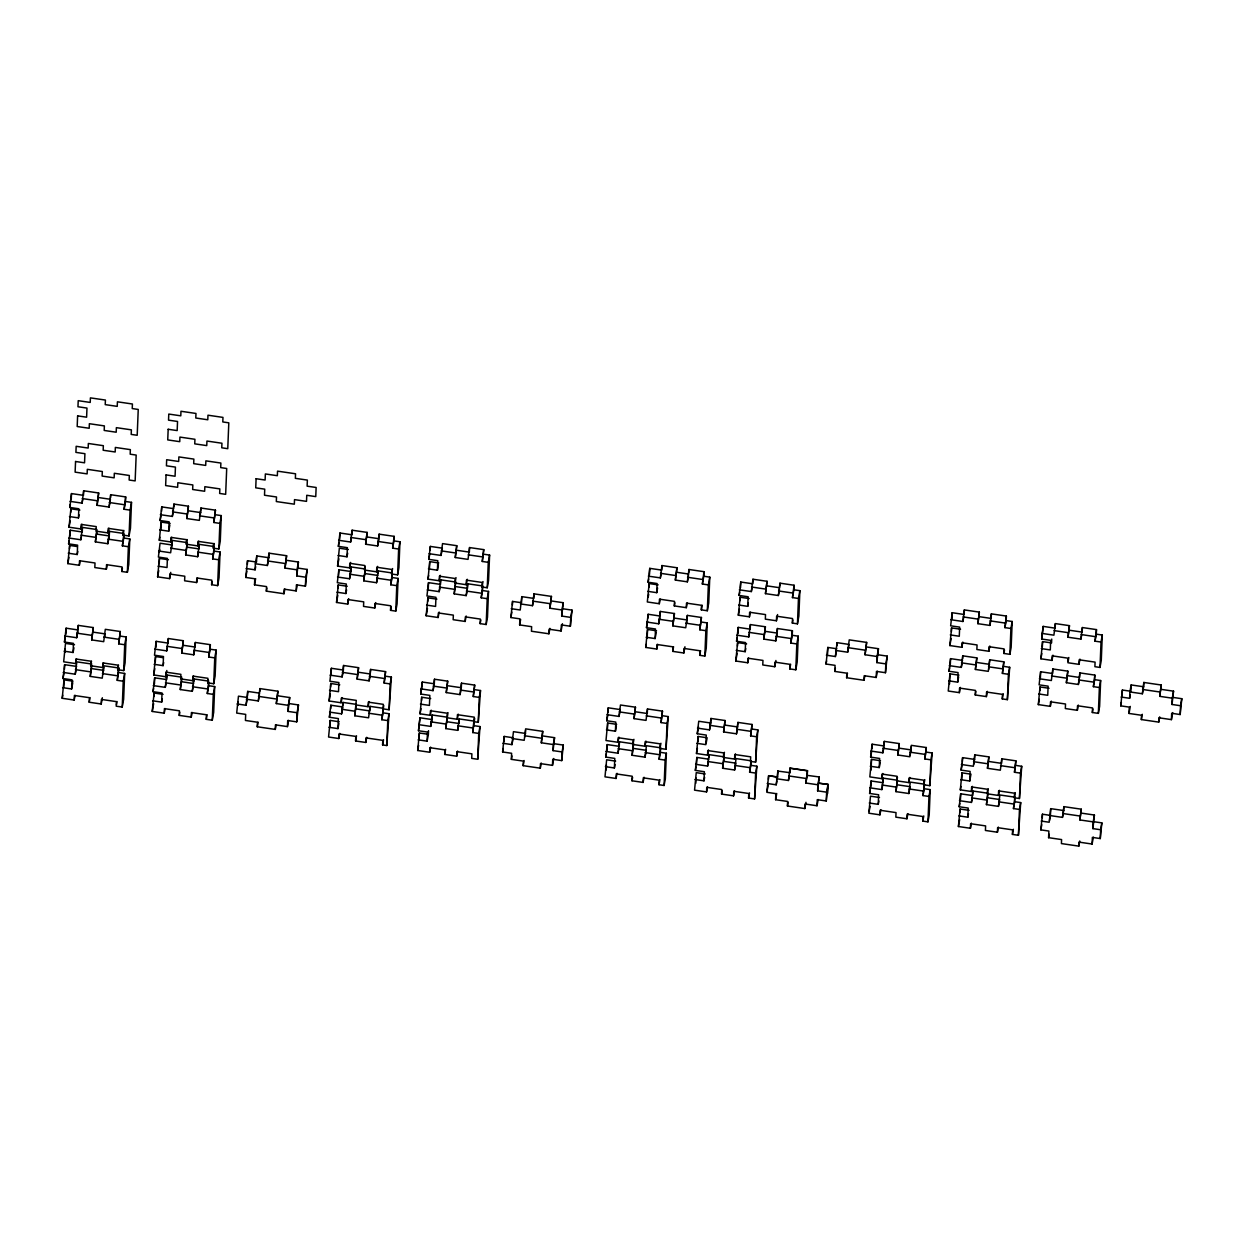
<?xml version="1.0" encoding="UTF-8"?>
<svg xmlns="http://www.w3.org/2000/svg" width="1244" height="1244" viewBox="0 0 1244 1244"><rect width="100%" height="100%" fill="white"/><g stroke="black" fill="none" stroke-linecap="round" stroke-linejoin="round"><path stroke-width="1.5" d="M75.06 695.38L74.205 700.045L62.2 698.288L64.035 679.862L73.038 681.183M62.62 687.652L71.623 688.974L71.996 679.846L62.993 678.524L64.641 664.669L76.646 666.426M74.5 644.703L65.497 643.397L63.662 661.808L75.666 663.565L76.506 658.9M64.082 651.172L73.085 652.494L73.458 643.366L64.455 642.059L66.103 628.189L78.108 629.946M81.886 524.299L81.031 528.964L69.026 527.207L70.877 508.796L79.88 510.102M69.462 516.571L78.465 517.893L78.823 508.765L69.819 507.459L71.483 493.588L83.488 495.345L83.659 490.789L98.665 492.982L97.079 505.313L109.083 507.07L110.203 500.85M80.191 560.624L79.336 565.289L67.814 563.61L69.648 545.432L76.848 546.474M68.233 553.207L77.237 554.529L77.61 545.167L68.607 543.846L70.255 530.224L82.259 531.981L82.446 527.425L96.97 529.54M63.755 686.968L64.035 679.862M64.47 669.225L64.641 664.669M65.139 652.26L65.279 648.715M65.87 634.269L66.103 628.189M70.737 512.341L70.877 508.796M71.235 499.668L71.483 493.588M69.508 548.899L69.648 545.432M70.022 536.071L70.255 530.224M79.336 565.289L79.523 560.733L95.01 562.988L94.824 567.559L106.346 569.239L107.202 564.558M74.205 700.045L74.391 695.489L89.397 697.682L89.21 702.238L101.215 703.995L102.35 697.76M63.226 672.444L75.231 674.201L76.833 661.855L91.838 664.047M75.666 663.565L75.853 659.009L90.859 661.202L90.672 665.758L102.677 667.515L103.516 662.834M64.688 635.979L76.693 637.721L78.294 625.39L93.3 627.567L91.698 639.914L103.703 641.671L105.305 629.324L120.31 631.517L118.709 643.863L124.711 644.734L123.685 670.578L117.682 669.707L117.853 665.136L102.863 662.943L102.677 667.515M81.031 528.964L81.218 524.408L96.223 526.601L96.037 531.157L108.041 532.914L108.897 528.249M70.068 501.379L82.073 503.12L83.659 490.789M68.84 538.014L80.844 539.756L82.446 527.425M78.17 628.422L78.294 625.39M108.99 537.486L107.855 543.706L95.368 541.886L96.69 531.095M101.215 703.995L101.402 699.423L116.407 701.616L116.221 706.188L122.223 707.058L123.249 681.214L117.247 680.344L118.849 667.997L103.843 665.804L102.241 678.151L90.237 676.394L91.558 665.618M91.698 639.914L93.3 627.567M97.079 505.313L98.665 492.982M95.368 541.886L96.908 531.064M90.237 676.394L91.776 665.571M106.346 569.239L106.533 564.667L122.021 566.937L121.834 571.494L127.355 572.302L128.77 564.527L129.796 538.916L123.794 538.046L123.918 535.013M108.041 532.914L108.228 528.358L123.234 530.55L123.047 535.107L129.049 535.977L130.465 528.202L131.506 502.358L125.504 501.487L125.675 496.916L110.669 494.723L109.083 507.07M107.855 543.706L109.456 531.359L123.98 533.489M103.096 673.486L103.781 667.328M110.56 497.771L110.669 494.723M109.456 531.359L109.27 535.931L96.783 534.096M127.355 572.302L128.381 546.707L122.379 545.836L123.7 535.044M117.247 680.344L118.849 667.997M118.709 643.863L120.31 631.517M129.049 535.977L130.091 510.133L124.089 509.262L125.675 496.916M118.662 672.553L124.664 673.439L123.638 699.268L122.223 707.058M120.124 636.073L126.126 636.959L125.1 662.803L123.685 670.578M165.079 708.52L164.239 713.201L152.234 711.444L154.069 693.017L163.073 694.339M152.654 700.807L161.658 702.114L162.031 693.001L153.028 691.68L154.676 677.824L166.68 679.566L166.867 675.01L181.873 677.202M166.82 670.485L165.701 676.72L153.696 674.963L155.531 656.537L162.731 657.594M194.593 650.145L193.737 654.826L181.733 653.069L183.334 640.722L168.329 638.53L168.142 643.086L156.138 641.344L154.489 655.199L163.477 656.521L163.12 665.633L154.116 664.327M170.739 572.364L169.604 578.6L157.599 576.843L159.45 558.416L168.453 559.738M171.485 548.091L172.061 544.981L160.056 543.224L158.392 557.079L167.396 558.4L167.038 567.513L158.035 566.207M171.688 537.284L170.832 541.964L159.31 540.269L161.145 522.091L170.148 523.413M159.73 529.882L168.733 531.188L169.106 521.827L160.103 520.521L161.751 506.899L173.756 508.656M153.929 696.562L154.069 693.017M154.443 683.905L154.676 677.824M155.313 661.855L155.531 656.537M155.889 647.424L156.138 641.344M159.232 563.734L159.45 558.416M160.865 529.027L161.145 522.091M161.565 511.268L161.751 506.899M170.832 541.964L171.019 537.392L186.507 539.663L186.32 544.219L197.843 545.898L198.698 541.233M164.239 713.201L164.426 708.629L179.431 710.822L179.245 715.393L191.249 717.135L192.089 712.47M153.261 685.599L165.265 687.357L166.867 675.01M165.701 676.72L165.872 672.149L180.878 674.341L180.707 678.913L192.711 680.655L193.551 675.99M154.722 649.119L166.727 650.876L168.329 638.53M169.604 578.6L169.79 574.044L184.796 576.221L184.61 580.793L196.614 582.534L197.469 577.869M198.496 552.025L197.656 556.706L185.651 554.948L187.238 542.602L172.232 540.409L170.646 552.756L158.641 550.999M160.336 514.674L172.341 516.431L173.927 504.084L188.45 506.215L186.864 518.561L199.351 520.381L200.937 508.034L215.461 510.164L213.875 522.496L219.877 523.382L218.851 548.977L213.33 548.169L213.517 543.612L198.029 541.342L197.843 545.898M172.061 544.981L172.232 540.409M173.818 507.132L173.927 504.084M186.864 518.561L188.45 506.215M193.411 685.071L192.276 691.306L180.271 689.549L181.593 678.757M181.733 653.069L183.334 640.722M180.271 689.549L181.811 678.726M185.651 554.948L187.175 544.126M191.249 717.135L191.42 712.579L206.426 714.771L206.255 719.327L212.257 720.214L213.673 712.423L214.699 686.579L208.697 685.708L208.821 682.676M192.276 691.306L193.877 678.96L208.883 681.152M192.711 680.655L192.882 676.098L207.888 678.291L207.717 682.847L213.719 683.733L215.134 675.943L216.161 650.099L210.158 649.228L210.345 644.672L195.339 642.479L193.737 654.826M196.614 582.534L196.801 577.978L211.807 580.171L211.62 584.727L217.622 585.613L219.037 577.822L220.079 551.994L214.077 551.108L214.186 548.075M197.656 556.706L199.242 544.359L214.248 546.551L212.662 558.898L218.664 559.769L217.622 585.613M193.753 681.992L193.877 678.96M195.215 645.512L195.339 642.479M199.242 544.359L199.071 548.915L187.066 547.158M200.191 515.716L200.937 508.034M213.875 522.496L215.461 510.164M212.257 720.214L213.284 694.37L207.282 693.499L208.603 682.707M213.719 683.733L214.745 657.889L208.743 657.019L210.345 644.672M215.29 514.721L221.292 515.591L220.266 541.187L218.851 548.977M247.463 697.48L238.459 696.173L236.687 713.076L245.69 714.383L245.441 720.463L257.446 722.22L257.275 726.776L275.282 729.419L276.121 724.739M238.102 705.286L238.242 701.647M284.829 589.065L283.99 593.73L266.34 591.149L266.527 586.593L254.522 584.836L254.756 578.755L245.752 577.449L247.525 560.717L256.528 562.039L256.777 555.959L268.782 557.716L267.367 565.491L255.362 563.75L256.777 555.959M247.385 564.294L247.525 560.717M237.044 703.948L246.048 705.27L247.712 691.4L259.716 693.157M247.525 695.971L247.712 691.4M246.11 568.508L255.113 569.83L255.362 563.75M246.296 699.19L258.301 700.947L259.903 688.601L277.91 691.229L276.308 703.575L288.313 705.332L288.064 711.413L297.067 712.719L296.71 721.847L287.706 720.525L287.457 726.605L275.453 724.848L275.282 729.419M259.778 691.633L259.903 688.601M267.367 565.491L268.953 553.16L286.602 555.726L285.016 568.073L297.021 569.83L296.772 575.91L305.775 577.216L305.418 586.157L296.414 584.851L296.165 590.931L284.161 589.174L283.99 593.73M268.782 557.716L268.953 553.16M276.308 703.575L277.91 691.229M285.016 568.073L286.602 555.726M288.064 711.413L289.728 697.542L277.723 695.785M296.772 575.91L298.436 562.039L286.431 560.298M289.479 703.622L298.482 704.944L296.71 721.847M298.187 568.119L307.19 569.441L305.418 586.157M342.038 697.604L341.105 702.751L329.1 700.994L330.764 683.5L339.767 684.806M330.127 675.165L342.131 676.907L343.375 670.049L331.37 668.292L329.893 681.245L338.881 682.552L338.523 691.68L329.52 690.358M339.223 721.738L330.22 720.432L328.572 737.023L338.772 738.516L339.721 733.369M328.96 727.289L337.964 728.611L338.368 718.581L329.365 717.259L330.826 705.224L342.831 706.981L341.571 713.854L329.567 712.097M330.624 687.046L330.764 683.5M331.137 674.372L331.37 668.292M329.955 726.916L330.22 720.432M330.686 708.676L330.826 705.224M350.575 562.428L349.58 567.87L337.575 566.113L339.332 548.215L348.32 549.537M338.01 555.477L347.014 556.799L347.371 547.671L338.368 546.365L339.939 533.023L351.943 534.764L352.114 530.208L367.12 532.401L365.627 544.219L377.632 545.976L378.953 538.714L366.949 536.957M348.724 598.644L347.745 604.102L336.518 602.454L338.244 584.944L347.247 586.266M337.528 577.014L349.533 578.771L350.855 571.509L338.85 569.752L337.311 582.705L346.314 584.011L345.925 593.528L336.922 592.222M339.69 539.103L339.939 533.023M338.104 588.365L338.244 584.944M338.632 575.428L338.85 569.752M338.772 738.516L338.959 733.96L355.768 736.401L355.582 740.973L365.783 742.45L366.731 737.303M341.105 702.751L341.276 698.195L356.282 700.388L354.789 715.782L368.582 717.788L370.012 706.359L383.214 708.303M342.131 676.907L343.562 665.493L358.567 667.686L357.137 679.1L369.141 680.857L370.074 675.71M341.571 713.854L343.002 702.425L356.219 704.353L354.789 715.782M343.375 670.049L343.562 665.493M342.893 705.457L343.002 702.425M347.745 604.102L347.931 599.546L363.714 601.847L363.528 606.403L374.755 608.036L375.735 602.594M349.58 567.87L349.766 563.314L364.772 565.507L364.585 570.063L376.59 571.82L377.585 566.378M338.617 540.285L350.621 542.026L352.114 530.208M349.533 578.771L351.041 566.937L365.269 569.021L363.761 580.839L376.543 582.705L377.538 577.263M350.855 571.509L351.041 566.937M357.137 679.1L358.567 667.686M363.761 580.839L365.269 569.021M365.627 544.219L367.12 532.401M365.783 742.45L365.969 737.894L382.779 740.351L382.592 744.907L386.791 745.529L389.045 713.729L383.043 712.859L383.292 704.337L368.286 702.145L368.115 706.701L356.111 704.944M369.141 680.857L370.572 669.428L385.578 671.62L384.147 683.049L390.149 683.92L389.123 709.764L383.121 708.893M370.448 672.475L370.572 669.428M370.012 706.359L369.841 710.93L356.033 708.909M374.755 608.036L374.926 603.48L390.725 605.781L390.538 610.353L395.763 611.115L397.085 603.853L398.096 578.398L392.093 577.527L392.218 574.479M376.59 571.82L376.776 567.264L391.782 569.457L391.596 574.013L397.598 574.883L398.92 567.622L399.946 541.778L393.959 540.907L394.13 536.351L379.125 534.158L377.632 545.976M376.543 582.705L378.052 570.887L392.28 572.971L390.772 584.789L396.774 585.66L395.763 611.115M379 537.19L379.125 534.158M377.927 573.935L378.052 570.887M386.791 745.529L387.786 720.603L381.784 719.716L383.743 705.457M384.147 683.049L385.578 671.62M397.598 574.883L398.64 549.039L392.637 548.169L394.13 536.351M385.391 676.192L391.393 677.063L389.123 709.764M430.626 747.1L429.693 752.247L417.689 750.49L419.368 732.996L428.371 734.302L427.112 741.175L418.108 739.853M427.112 741.175L427.485 732.047L418.482 730.741L419.974 717.788L431.979 719.545L430.719 726.403L418.73 724.661M419.15 738.314L419.368 732.996M419.974 717.788L418.482 730.741M431.186 710.168L430.253 715.316L420.052 713.823L421.685 697.231L430.688 698.553M420.441 704.104L429.444 705.41L429.833 695.38L420.83 694.059L422.291 682.039L434.296 683.78L433.052 690.653L421.047 688.896M421.56 700.481L421.685 697.231M422.291 682.039L420.83 694.059M439.148 612.048L438.152 617.506L426.148 615.749L427.889 597.851L436.893 599.157M467.184 590.154L466.205 595.612L454.2 593.854L455.693 582.037L440.687 579.844L440.516 584.4L428.511 582.643L426.941 595.985L435.944 597.307L435.587 606.419L426.583 605.113M440.221 575.319L439.225 580.761L428.014 579.129L429.74 561.619L438.743 562.941M428.418 568.881L437.421 570.203L437.795 560.686L428.807 559.365L430.346 546.427L442.351 548.169L441.029 555.43L429.024 553.689M427.749 601.396L427.889 597.851M428.263 588.723L428.511 582.643M429.46 568.446L429.74 561.619M430.191 550.206L430.346 546.427M428.371 734.302L428.511 730.663M430.253 715.316L430.424 710.759L447.234 713.216L447.062 717.772L457.263 719.265L458.196 714.118M429.693 752.247L429.88 747.691L444.886 749.883L444.699 754.439L456.703 756.197L457.637 751.049M430.719 726.403L432.15 714.989L447.156 717.182L445.725 728.595L457.73 730.352L458.367 726.916M433.052 690.653L434.483 679.224L447.684 681.152L446.254 692.581L460.062 694.603L460.995 689.44M431.979 719.545L432.15 714.989M434.296 683.78L434.483 679.224M439.225 580.761L439.412 576.205L455.195 578.507L455.024 583.078L466.236 584.711L467.231 579.269M438.152 617.506L438.339 612.95L453.345 615.127L453.158 619.699L465.163 621.44L466.158 615.998M427.19 589.905L439.194 591.662L440.687 579.844M441.029 555.43L442.537 543.612L456.766 545.696L455.257 557.514L468.039 559.38L469.548 547.562L483.761 549.63L482.268 561.464L488.27 562.335L487.244 587.774L482.034 587.012L482.206 582.456L466.422 580.155L466.236 584.711M446.254 692.581L447.684 681.152M445.725 728.595L447.995 712.625M455.257 557.514L456.766 545.696M454.2 593.854L455.693 582.037M457.263 719.265L457.434 714.694L474.244 717.15L472.736 732.545L478.738 733.416L477.712 759.26L471.709 758.389L471.896 753.833L456.89 751.64L456.703 756.197M457.73 730.352L459.16 718.923L474.166 721.116M459.16 718.923L458.989 723.495L446.985 721.738M460.062 694.603L461.493 683.174L474.695 685.102L473.264 696.531L479.267 697.402L478.271 722.329L474.057 721.722M461.493 683.174L461.306 687.73L447.498 685.708M465.163 621.44L465.349 616.884L480.355 619.077L480.168 623.633L486.171 624.519L487.493 617.257L488.519 591.413L482.517 590.542L482.703 585.971L467.697 583.778L466.205 595.612M467.697 583.778L467.526 588.35L455.522 586.593M469.548 547.562L469.361 552.118L456.579 550.252M473.264 696.531L474.695 685.102M472.736 732.545L474.695 718.286M482.268 561.464L483.761 549.63M486.171 624.519L487.213 598.675L481.21 597.804L482.703 585.971M474.508 689.658L480.511 690.529L478.271 722.329M473.995 725.687L479.997 726.558L477.712 759.26M483.589 554.202L489.592 555.073L488.565 580.513L487.244 587.774M541.233 763.023L540.285 768.17L523.18 765.682L523.366 761.11L511.362 759.369L511.611 753.289L502.607 751.967L504.193 736.432L513.197 737.754L511.953 744.612L502.949 743.306M503.991 741.642L504.193 736.432M510.88 617.537L512.544 601.427L521.547 602.734L521.796 596.654L533.8 598.411L533.987 593.854L551.45 596.405L549.941 608.223L561.946 609.98L561.697 616.06L570.701 617.382L570.358 626.23L561.355 624.908L561.106 630.988L549.102 629.231L548.915 633.787L531.452 631.237L531.639 626.681L519.634 624.923L519.883 618.843L510.88 617.537L511.859 612.095M512.404 604.957L512.544 601.427M511.953 744.612L513.445 731.674L525.45 733.431L524.828 736.852M521.796 596.654L520.225 610.011L511.222 608.689M540.285 768.17L540.471 763.614L552.476 765.371L552.725 759.291L561.728 760.597L562.07 751.936L553.067 750.63L553.316 744.55L541.311 742.792L542.742 731.363L525.637 728.86L524.206 740.289L512.201 738.532M525.45 733.431L525.574 730.383M520.474 603.931L532.479 605.673L533.987 593.854M541.311 742.792L542.742 731.363M549.941 608.223L551.45 596.405M553.067 750.63L554.56 737.676L542.555 735.919M561.697 616.06L563.268 602.718L551.263 600.961M554.311 743.756L563.314 745.078L561.728 760.597M563.019 608.798L572.022 610.12L570.358 626.23M616.666 724.335L607.663 723.013L605.983 740.522L617.988 742.279L618.921 737.132M606.419 729.886L615.422 731.192L615.78 722.08L606.777 720.758L608.269 707.82L620.274 709.578L619.03 716.435L607.025 714.678M615.64 761.11L606.637 759.789L604.988 776.847L616.091 778.464L617.024 773.317M605.393 766.662L614.396 767.968L614.785 758.405L605.781 757.083L607.243 744.596L619.248 746.338L619.434 741.782L633.538 743.85L632.107 755.279L645.014 757.161L646.258 750.288L633.351 748.406M607.383 730.104L607.663 723.013M608.083 712.377L608.269 707.82M606.232 769.974L606.434 764.889M607.025 750.21L607.243 744.596M616.091 778.464L616.278 773.908L632.185 776.225L631.999 780.781L643.101 782.414L644.034 777.251M617.988 742.279L618.175 737.723L633.18 739.916L632.994 744.472L644.998 746.229L645.931 741.066M619.03 716.435L620.461 705.006L635.466 707.198L634.036 718.628L646.04 720.385L647.471 708.956L662.477 711.148L661.046 722.577L667.048 723.448L666.006 749.292L660.004 748.422L660.191 743.85L645.185 741.657L644.998 746.229M605.999 751.454L618.004 753.211L619.434 741.782M632.107 755.279L633.538 743.85M634.036 718.628L635.466 707.198M657.656 644.392L656.816 649.057L645.714 647.44L647.533 629.464L656.537 630.786M646.118 637.255L655.121 638.561L655.495 628.997L646.491 627.676L648.14 614.272L660.144 616.029M658.154 584.867L649.15 583.56L647.315 601.972L659.304 603.729L660.16 599.064M647.735 591.335L656.739 592.657L657.096 583.529L648.093 582.223L649.757 568.352L661.761 570.11L661.948 565.553L676.954 567.746L675.352 580.077L687.357 581.834L688.492 575.614M649.01 587.106L649.15 583.56M649.508 574.433L649.757 568.352M647.191 637.954L647.533 629.464M647.984 618.019L648.14 614.272M643.101 782.414L643.288 777.842L659.196 780.175L659.009 784.731L664.109 785.477L665.353 778.604L666.364 753.226L660.362 752.356L660.548 747.784L646.445 745.731L645.014 757.161M647.471 708.956L647.284 713.512L635.28 711.77M656.816 649.057L656.987 644.501L672.895 646.818L672.724 651.374L683.827 653.007L684.946 646.771M659.304 603.729L659.491 599.173L674.497 601.365L674.31 605.921L686.315 607.678L687.17 602.998M648.342 576.143L660.346 577.885L661.948 565.553M646.724 622.047L658.729 623.804L660.331 611.457L674.435 613.525L672.833 625.872L685.739 627.753L687.341 615.407L701.445 617.475L699.843 629.806L705.846 630.692L704.835 656.07L699.719 655.324L699.905 650.767L683.998 648.435L683.827 653.007M660.206 614.505L660.331 611.457M664.109 785.477L665.12 760.1L659.118 759.213L660.548 747.784M661.046 722.577L662.477 711.148M662.29 715.704L668.292 716.591L666.006 749.292M672.833 625.872L674.435 613.525M675.352 580.077L676.954 567.746M686.315 607.678L686.501 603.122L701.507 605.299L701.321 609.871L707.323 610.742L708.738 602.967L709.78 577.123L703.777 576.236L703.964 571.68L688.958 569.488L687.357 581.834M688.834 572.535L688.958 569.488M686.579 623.088L687.341 615.407M699.843 629.806L701.445 617.475M707.323 610.742L708.365 584.898L702.362 584.027L703.964 571.68M705.239 773.97L696.236 772.648L694.556 790.158L706.561 791.915L707.494 786.752M694.992 779.521L703.995 780.828L704.353 771.715L695.349 770.394L696.842 757.441L708.847 759.198M708.52 749.976L707.587 755.139L696.484 753.506L698.133 736.464L707.136 737.77L706.203 742.932M696.889 743.321L705.892 744.643L706.265 735.064L697.262 733.758L698.739 721.256L710.744 723.013L709.5 729.886L697.495 728.129M695.8 783.285L696.018 777.966M696.593 763.521L696.842 757.441M697.931 741.548L698.133 736.464M701.258 622.031L707.261 622.902L706.25 648.295L704.835 656.07M707.587 755.139L707.758 750.567L723.666 752.9L723.495 757.456L734.598 759.073L735.531 753.926M706.561 791.915L706.747 787.343L721.753 789.536L721.567 794.092L733.571 795.849L734.504 790.702M695.598 764.314L707.603 766.071L709.033 754.641L724.039 756.834L722.608 768.263L734.613 770.005L735.857 763.147L723.852 761.39M709.5 729.886L710.93 718.457L725.034 720.509L723.604 731.938L736.51 733.82L737.941 722.406L752.045 724.459L750.614 735.888L756.616 736.759L755.606 762.152L750.49 761.406L750.676 756.834L734.769 754.517L734.598 759.073M708.909 757.674L709.033 754.641M710.744 723.013L710.93 718.457M723.604 731.938L725.034 720.509M722.608 768.263L724.039 756.834M748.624 658.107L747.768 662.772L735.764 661.015L737.614 642.588L746.618 643.91M736.199 650.379L745.203 651.685L745.56 642.573L736.557 641.251L738.221 627.396L750.225 629.153L750.396 624.581L765.402 626.774L763.816 639.121L775.821 640.878L776.94 634.642M750.272 612.157L749.432 616.822L738.33 615.205L740.149 597.244L749.152 598.551M738.734 605.019L747.737 606.341L748.126 596.762L739.123 595.441L740.755 582.037L752.76 583.794L752.947 579.237L767.05 581.29L765.449 593.637L778.355 595.518L779.49 589.298M737.459 646.134L737.614 642.588M737.972 633.476L738.221 627.396M740.009 600.634L740.149 597.244M740.538 587.666L740.755 582.037M733.571 795.849L733.758 791.293L748.764 793.485L748.577 798.042L754.579 798.928L756.865 766.211L750.863 765.34L751.049 760.784L736.044 758.591L734.613 770.005M736.51 733.82L737.941 722.406M747.768 662.772L747.955 658.216L762.961 660.409L762.774 664.965L774.779 666.722L775.914 660.486M736.806 635.171L748.81 636.928L750.396 624.581M749.432 616.822L749.619 612.266L765.511 614.583L765.34 619.154L776.443 620.772L777.578 614.552M739.34 589.827L751.345 591.569L752.947 579.237M750.614 735.888L752.045 724.459M754.579 798.928L755.621 773.084L749.619 772.197L751.049 760.784M751.858 729.015L757.86 729.901L755.606 762.152M765.449 593.637L767.05 581.29M763.816 639.121L765.402 626.774M777.624 777.002L768.621 775.696L766.848 792.304L775.852 793.625L775.603 799.705L787.607 801.447L787.436 806.019L804.837 808.553L805.972 802.318M768.45 779.366L768.621 775.696L777.593 777.158L777.873 770.922L776.209 784.808L767.206 783.487M776.443 620.772L776.629 616.215L792.521 618.532L792.35 623.088L797.451 623.835L798.866 616.06L799.876 590.667L793.874 589.796L794.061 585.24L779.957 583.172L778.355 595.518M774.779 666.722L774.965 662.15L789.971 664.343L789.784 668.914L795.787 669.785L797.202 661.995L798.244 636.166L792.241 635.28L792.412 630.724L777.407 628.531L775.821 640.878M777.407 628.531L777.236 633.087L765.231 631.346M779.832 586.219L779.957 583.172M795.787 669.785L796.829 643.941L790.826 643.07L792.412 630.724M797.451 623.835L798.461 598.457L792.459 597.587L794.061 585.24M776.443 778.728L788.447 780.486L790.049 768.123L807.465 770.658L807.247 775.37L819.283 776.971L817.619 790.857L826.622 792.164L826.265 800.981L817.261 799.674L817.028 805.754L805.024 803.997L804.837 808.553M789.847 772.835L790.049 768.123M817.619 790.857L817.868 784.777L805.863 783.02L807.465 770.658M864.875 675.616L864.02 680.281L846.62 677.747L846.806 673.175L834.802 671.433L835.051 665.353L826.047 664.032L827.804 647.44L836.808 648.746M827.524 654.484L827.804 647.44M827.664 793.345L828.006 784.529L819.003 783.207L828.038 784.373L826.265 800.981M826.389 655.215L835.393 656.537L837.056 642.666L849.061 644.423L847.646 652.198L835.641 650.457M836.932 645.714L837.056 642.666M847.646 652.198L849.232 639.867L866.648 642.402L865.046 654.748L877.051 656.505L876.802 662.586L885.806 663.892L885.464 672.709L876.46 671.402L876.211 677.482L864.207 675.725L864.02 680.281M865.046 654.748L866.648 642.402M880.503 760.722L871.5 759.4L869.836 776.894L881.841 778.651L882.774 773.504M870.256 766.257L879.259 767.564L879.632 758.451L870.629 757.129L872.106 744.207L884.111 745.965M879.492 797.497L870.489 796.176L868.841 813.203L879.943 814.836L880.876 809.689M869.245 803.018L878.248 804.339L878.622 794.76L869.618 793.454L871.095 780.983L883.1 782.725M871.08 770.052L871.5 759.4M871.935 748.764L872.106 744.207M870.862 786.597L871.095 780.983M876.802 662.586L878.466 648.715L866.462 646.958M879.943 814.836L880.114 810.264L896.022 812.596L895.851 817.152L906.954 818.77L907.887 813.638M881.841 778.651L882.027 774.079L897.033 776.272L896.846 780.843L908.851 782.585L909.784 777.453M870.862 751.049L882.867 752.807L884.297 741.393L899.303 743.585L897.873 754.999L909.877 756.756L911.308 745.343L926.314 747.535L924.883 758.949L930.885 759.82L929.859 785.664L923.857 784.777L924.043 780.221L909.037 778.029L908.851 782.585M869.851 787.825L881.856 789.582L883.287 778.169L897.39 780.237L895.96 791.635L908.866 793.516L910.11 786.674L897.204 784.793M878.217 654.795L887.221 656.117L885.464 672.709M884.173 744.441L884.297 741.393M883.162 781.216L883.287 778.169M895.96 791.635L897.39 780.237M897.873 754.999L899.303 743.585M906.954 818.77L907.125 814.214L923.032 816.546L922.846 821.102L927.962 821.849L929.206 814.991L930.217 789.613L924.214 788.743L924.401 784.171L910.297 782.118L908.866 793.516M910.188 755.03L911.246 746.866M927.962 821.849L928.973 796.455L922.97 795.585L924.401 784.171M924.883 758.949L926.314 747.535M926.127 752.091L932.129 752.978L929.859 785.664M962.825 642.075L961.861 647.315L949.856 645.574L951.567 627.925L960.57 629.231M990.862 620.181L989.913 625.421L977.908 623.679L979.355 612.11L964.349 609.918L964.178 614.474L952.173 612.717L950.649 625.81L959.653 627.116L959.295 636.244L950.292 634.922M958.953 675.15L949.949 673.844L948.255 691.026L959.373 692.644L960.321 687.403M948.674 680.841L957.678 682.163L958.051 672.584L949.048 671.262L950.556 658.636L962.561 660.393M949.53 684.029L949.949 673.844M950.323 664.265L950.556 658.636M951.427 631.47L951.567 627.925M951.924 618.797L952.173 612.717M959.373 692.644L959.544 688.087L975.451 690.404L975.265 694.976L986.383 696.593L987.332 691.337M961.861 647.315L962.047 642.759L977.053 644.952L976.867 649.508L988.871 651.265L989.835 646.009M950.898 619.73L962.903 621.487L964.349 609.918M949.281 665.649L961.285 667.39L962.732 655.837L976.835 657.889L975.389 669.459L988.296 671.34L989.742 659.771L1003.846 661.839L1002.4 673.408L1008.402 674.279L1007.376 699.657L1002.275 698.91L1002.462 694.354L986.554 692.037L986.383 696.593M962.623 658.869L962.732 655.837M971.346 823.139L970.413 828.271L958.409 826.514L960.073 809.035L969.076 810.342M958.829 815.877L967.832 817.199L968.205 808.071L959.202 806.765L960.679 793.827L972.684 795.585L972.87 791.028L987.876 793.221L986.445 804.619L998.45 806.376L999.694 799.534L987.689 797.777M972.357 786.363L971.424 791.495L960.321 789.878L961.97 772.851L970.973 774.157L969.729 781.014L960.726 779.693M969.729 781.014L970.118 771.436L961.114 770.114L962.592 757.643L974.596 759.4L973.663 764.531M959.933 812.581L960.073 809.035M960.446 799.908L960.679 793.827M961.705 779.63L961.97 772.851M962.436 761.39L962.592 757.643M975.389 669.459L976.835 657.889M971.424 791.495L971.611 786.939L987.518 789.271L987.332 793.827L998.434 795.445L999.367 790.313M977.908 623.679L979.355 612.11M970.413 828.271L970.6 823.715L985.606 825.907L985.419 830.463L997.424 832.22L998.357 827.089M959.435 800.685L971.44 802.427L972.87 791.028M998.434 795.445L998.621 790.889L1014.529 793.206L1014.342 797.762L1019.442 798.508L1020.469 773.13L1014.466 772.26L1015.881 760.846L1001.778 758.793L1000.347 770.192L987.456 768.31L988.871 756.896L974.767 754.844L973.352 766.242L961.348 764.5M974.596 759.4L974.767 754.844M988.871 651.265L989.058 646.709L1004.063 648.901L1003.877 653.458L1009.879 654.328L1011.154 647.331L1012.196 621.487L1006.194 620.616L1006.365 616.06L991.359 613.867L989.913 625.421M991.25 616.9L991.359 613.867M988.607 669.583L989.742 659.771M987.456 768.31L988.871 756.896M986.445 804.619L987.876 793.221M1002.4 673.408L1003.846 661.839M1009.879 654.328L1010.921 628.5L1004.919 627.614L1006.365 616.06M997.424 832.22L997.61 827.664L1012.6 829.857L1012.429 834.413L1018.432 835.284L1020.702 802.598L1014.7 801.727L1014.886 797.171L999.881 794.978L998.45 806.376M1001.778 758.793L1001.591 763.349L988.7 761.468M1003.675 666.395L1009.677 667.282L1007.376 699.657M1014.466 772.26L1015.881 760.846M1018.432 835.284L1019.458 809.44L1013.456 808.569L1014.886 797.171M1015.71 765.402L1021.713 766.288L1019.442 798.508M1051.289 701.103L1050.325 706.359L1038.32 704.602L1040.015 686.968L1049.019 688.274M1079.325 679.208L1078.377 684.464L1066.372 682.707L1067.819 671.154L1052.813 668.961L1052.626 673.517L1040.622 671.76L1039.113 684.853L1048.117 686.159L1047.743 695.287L1038.756 693.965M1052.937 655.168L1051.989 660.424L1040.886 658.791L1042.565 641.609L1051.569 642.915L1051.724 639.089M1041.29 648.606L1050.294 649.928L1050.682 640.349L1041.679 639.043L1043.172 626.401L1055.176 628.158L1055.363 623.602L1069.467 625.654L1068.005 637.223L1080.912 639.105L1081.549 635.606M1039.875 690.513L1040.015 686.968M1040.388 677.84L1040.622 671.76M1042.363 646.693L1042.565 641.609M1043.172 626.401L1041.679 639.043M1079.761 840.991L1078.828 846.122L1061.427 843.587L1061.583 839.576L1048.599 837.678L1048.863 831.054L1040.839 829.872L1042.441 814.214L1050.434 815.38L1049.501 820.527M1042.301 817.743L1042.441 814.214M1051.989 660.424L1052.175 655.852L1068.067 658.185L1067.896 662.741L1078.999 664.358L1079.947 659.102M1050.325 706.359L1050.511 701.803L1065.517 703.995L1065.331 708.551L1077.335 710.308L1078.284 705.053M1052.813 668.961L1051.367 680.515L1039.362 678.773M1055.363 623.602L1053.901 635.171L1041.897 633.414M1049.469 815.489L1062.469 817.386L1063.713 810.544L1050.714 808.647L1049.19 822.237L1041.197 821.071M1050.434 815.38L1050.714 808.647M1068.005 637.223L1069.467 625.654M1066.372 682.707L1067.819 671.154M1062.469 817.386L1063.869 806.641L1081.285 809.191L1079.885 819.936L1093.181 821.88L1092.916 828.613L1100.613 829.748L1100.271 838.565L1092.372 837.399L1092.108 844.038L1078.999 842.126L1078.828 846.122M1063.713 810.544L1063.869 806.641M1077.335 710.308L1077.522 705.752L1092.527 707.945L1092.341 712.501L1098.343 713.372L1099.618 706.374L1100.645 680.53L1094.642 679.659L1094.829 675.088L1079.823 672.895L1078.377 684.464M1078.999 664.358L1079.17 659.802L1095.078 662.119L1094.907 666.691L1100.007 667.437L1101.282 660.424L1102.293 635.046L1096.291 634.16L1096.477 629.604L1082.373 627.551L1080.912 639.105M1079.823 672.895L1079.636 677.467L1067.632 675.71M1082.373 627.551L1082.187 632.107L1069.28 630.226M1079.885 819.936L1081.285 809.191M1098.343 713.372L1099.385 687.528L1093.383 686.657L1094.829 675.088M1100.007 667.437L1101.018 642.044L1095.015 641.173L1096.477 629.604M1092.916 828.613L1094.425 815.038L1081.129 813.094M1094.16 821.771L1101.857 822.89L1100.271 838.565M1159.703 716.855L1158.739 722.111L1141.339 719.561L1141.51 715.269L1129.023 713.45L1129.272 707.105L1120.751 705.861L1122.383 690.031L1130.905 691.275L1131.154 684.946L1143.64 686.766L1142.365 693.763L1129.879 691.944L1131.154 684.946M1122.166 695.318L1122.383 690.031M1121.108 697.044L1129.63 698.288L1129.879 691.944M1142.365 693.763L1143.811 682.458L1161.212 685.009L1159.766 696.345L1172.268 698.179L1172.019 704.477L1180.525 705.721L1180.167 714.538L1171.677 713.294L1171.428 719.623L1158.91 717.788L1158.739 722.111M1143.64 686.766L1143.811 682.458M1159.766 696.345L1161.212 685.009M1172.019 704.477L1173.543 691.166L1161.041 689.347M1173.294 697.464L1181.8 698.708L1180.167 714.538M69.819 507.459L70.395 504.333M69.026 527.207L70.162 520.987M68.607 543.846L69.166 540.736M67.814 563.61L68.949 557.374M78.465 517.893L79.025 514.783M82.073 503.12L82.633 500.01M77.237 554.529L77.797 551.419M80.844 539.756L81.404 536.646M64.455 642.059L65.294 637.379M62.993 678.524L64.128 672.304M62.2 698.288L62.76 695.178M73.085 652.494L73.94 647.813M76.693 637.721L77.828 631.501M71.623 688.974L72.758 682.738M75.231 674.201L76.366 667.981M90.672 665.758L91.512 661.093M124.089 509.262L125.504 501.487M89.21 702.238L90.066 697.573M104.558 637.006L105.118 633.88L93.113 632.139M123.047 535.107L123.902 530.442M122.379 545.836L123.794 538.046M130.091 510.133L131.506 502.358M121.834 571.494L122.41 568.384M128.381 546.707L129.796 538.916M117.682 669.707L118.522 665.027M124.711 644.734L126.126 636.959M116.501 704.617L117.06 701.507M123.249 681.214L124.664 673.439M160.103 520.521L161.222 514.285M159.31 540.269L159.87 537.159M159.248 552.414L159.807 549.304M157.599 576.843L158.734 570.623M168.733 531.188L169.853 524.968M172.341 516.431L173.46 510.211M153.696 674.963L154.816 668.728M153.028 691.68L153.587 688.57M152.234 711.444L153.65 703.653M163.12 665.633L163.679 662.523M166.727 650.876L167.302 647.766M186.32 544.219L187.16 539.554M161.658 702.114L162.233 699.004M165.265 687.357L166.121 682.692M179.245 715.393L179.805 712.268M213.33 548.169L214.17 543.504M212.662 558.898L214.077 551.108M219.877 523.382L221.292 515.591M211.62 584.727L212.195 581.617M218.664 559.769L220.079 551.994M208.743 657.019L210.158 649.228M207.717 682.847L208.277 679.737M207.282 693.499L208.697 685.708M214.745 657.889L216.161 650.099M206.255 719.327L207.095 714.662M213.284 694.37L214.699 686.579M245.752 577.449L246.887 571.214M255.113 569.83L255.689 566.704M254.522 584.836L255.642 578.615M266.34 591.149L266.9 588.039M246.048 705.27L246.903 700.605M258.301 700.947L259.436 694.712M257.275 726.776L258.114 722.111M297.021 569.83L298.436 562.039M296.165 590.931L297.3 584.696M305.775 577.216L307.19 569.441M288.313 705.332L289.728 697.542M287.457 726.605L288.592 720.385M297.067 712.719L298.482 704.944M338.368 546.365L339.037 542.726M337.575 566.113L338.897 558.851M336.518 602.454L337.839 595.192M347.014 556.799L347.667 553.16M350.621 542.026L351.274 538.403M345.925 593.528L346.594 589.905M329.1 700.994L330.344 694.136M329.365 717.259L330.298 712.112M364.585 570.063L365.254 566.44M337.964 728.611L338.897 723.464M355.582 740.973L356.515 735.81M392.637 548.169L393.959 540.907M391.596 574.013L392.591 568.555M368.115 706.701L369.048 701.554M390.772 584.789L392.093 577.527M398.64 549.039L399.946 541.778M390.538 610.353L391.191 606.714M396.774 585.66L398.096 578.398M381.784 719.716L383.043 712.859M390.149 683.92L391.393 677.063M382.592 744.907L383.525 739.76M387.786 720.603L389.045 713.729M428.807 559.365L429.786 553.922M428.014 579.129L428.667 575.49M426.148 615.749L427.469 608.487M437.421 570.203L438.417 564.745M439.194 591.662L439.847 588.039M420.052 713.823L420.985 708.676M417.689 750.49L418.622 745.343M455.024 583.078L456.004 577.62M444.699 754.439L445.632 749.292M482.034 587.012L483.014 581.57M481.21 597.804L482.517 590.542M488.27 562.335L489.592 555.073M480.168 623.633L480.837 620.01M487.213 598.675L488.519 591.413M479.267 697.402L480.511 690.529M478.738 733.416L479.997 726.558M519.634 624.923L520.63 619.481M502.607 751.967L503.229 748.53M532.479 605.673L533.132 602.049M511.362 759.369L511.984 755.932M523.18 765.682L524.128 760.519M548.915 633.787L549.91 628.344M561.946 609.98L563.268 602.718M561.106 630.988L562.428 623.726M570.701 617.382L572.022 610.12M553.316 744.55L554.56 737.676M552.476 765.371L553.72 758.498M562.07 751.936L563.314 745.078M606.777 720.758L607.71 715.611M605.781 757.083L606.403 753.646M615.422 731.192L616.355 726.045M614.396 767.968L615.018 764.547M648.093 582.223L648.668 579.098M618.004 753.211L618.937 748.064M648.155 597.307L648.715 594.197M646.491 627.676L647.626 621.456M645.714 647.44L646.274 644.33M656.739 592.657L657.578 587.977M660.346 577.885L661.202 573.22M632.994 744.472L633.927 739.325M655.121 638.561L656.257 632.341M658.729 623.804L659.864 617.584M631.999 780.781L632.621 777.36M674.31 605.921L674.886 602.811M672.724 651.374L673.564 646.709M660.004 748.422L660.937 743.259M659.118 759.213L660.362 752.356M667.048 723.448L668.292 716.591M659.009 784.731L659.942 779.584M665.12 760.1L666.364 753.226M702.362 584.027L703.777 576.236M701.321 609.871L702.176 605.19M708.365 584.898L709.78 577.123M699.719 655.324L700.574 650.659M705.846 630.692L707.261 622.902M697.262 733.758L698.522 726.885M696.484 753.506L697.418 748.359M695.349 770.394L695.971 766.957M703.995 780.828L704.617 777.391M707.603 766.071L708.536 760.924M739.123 595.441L739.682 592.331M738.33 615.205L739.465 608.985M736.557 641.251L737.117 638.141M735.764 661.015L737.179 653.24M747.737 606.341L748.297 603.216M751.345 591.569L751.905 588.459M723.495 757.456L724.428 752.309M745.203 651.685L745.762 648.575M748.81 636.928L749.37 633.818M721.567 794.092L722.189 790.671M749.619 772.197L750.863 765.34M756.616 736.759L757.86 729.901M748.577 798.042L749.51 792.894M755.621 773.084L756.865 766.211M792.459 597.587L793.874 589.796M792.35 623.088L792.91 619.978M798.461 598.457L799.876 590.667M790.826 643.07L792.241 635.28M767.128 790.749L768.263 784.513M789.784 668.914L790.64 664.234M796.829 643.941L798.244 636.166M776.209 784.808L776.894 780.983M775.603 799.705L776.738 793.454M788.447 780.486L789.302 775.805M787.436 806.019L788.121 802.193M826.047 664.032L826.607 660.922M805.863 783.02L807.278 775.214M835.393 656.537L836.528 650.301M834.802 671.433L835.362 668.308M817.868 784.777L819.283 776.971M817.028 805.754L818.163 799.503M846.62 677.747L847.475 673.066M826.622 792.164L828.038 784.373M877.051 656.505L878.466 648.715M876.211 677.482L877.347 671.247M885.806 663.892L887.221 656.117M870.629 757.129L871.562 751.998M869.618 793.454L870.24 790.018M869.152 811.492L870.085 806.361M879.259 767.564L880.192 762.432M882.867 752.807L883.8 747.675M878.248 804.339L878.87 800.918M881.856 789.582L882.478 786.161M896.846 780.843L897.468 777.407M923.857 784.777L924.79 779.646M949.856 645.574L951.131 638.561M922.97 795.585L924.214 788.743M930.885 759.82L932.129 752.978M949.048 671.262L949.685 667.764M922.846 821.102L923.779 815.971M928.973 796.455L930.217 789.613M962.903 621.487L963.54 617.973M957.678 682.163L958.626 676.907M961.285 667.39L962.234 662.15M961.114 770.114L962.358 763.272M975.265 694.976L975.902 691.477M960.321 789.878L960.943 786.457M959.202 806.765L959.824 803.344M958.409 826.514L959.653 819.672M967.832 817.199L968.454 813.778M971.44 802.427L972.062 799.006M1004.919 627.614L1006.194 620.616M1003.877 653.458L1004.514 649.959M1010.921 628.5L1012.196 621.487M1002.275 698.91L1003.239 693.67M1008.402 674.279L1009.677 667.282M987.332 793.827L988.265 788.696M1014.342 797.762L1015.275 792.63M1013.456 808.569L1014.7 801.727M1040.886 658.791L1041.834 653.535M1020.469 773.13L1021.713 766.288M1012.429 834.413L1013.362 829.281M1019.458 809.44L1020.702 802.598M1038.32 704.602L1039.284 699.361M1068.207 660.984L1068.845 657.485M1040.839 829.872L1041.772 824.741M1048.599 837.678L1049.221 834.242M1095.015 641.173L1096.291 634.16M1101.018 642.044L1102.293 635.046M1093.383 686.657L1094.642 679.659M1092.341 712.501L1092.978 709.002M1099.385 687.528L1100.645 680.53M1093.181 821.88L1094.425 815.038M1092.108 844.038L1093.352 837.196M1120.751 705.861L1121.388 702.347M1100.613 829.748L1101.857 822.89M1129.63 698.288L1130.267 694.774M1129.023 713.45L1130.298 706.437M1141.339 719.561L1142.287 714.305M1172.268 698.179L1173.543 691.166M1171.428 719.623L1172.688 712.61M1180.525 705.721L1181.8 698.708M676.767 572.302L688.772 574.059M766.864 585.846L779.77 587.743M979.183 616.666L991.188 618.423M963.089 616.915L978.095 619.108M990.1 620.865L1005.105 623.057M1054.088 630.599L1068.192 632.667M1081.098 634.549L1095.202 636.617M660.533 573.328L675.539 575.521M687.543 577.278L702.549 579.471M751.531 587.012L765.635 589.081M778.542 590.962L792.646 593.015M98.494 497.538L110.498 499.295M188.279 510.771L200.766 512.59M350.792 537.47L365.798 539.663M377.803 541.42L392.809 543.612M441.216 550.874L455.444 552.958M468.226 554.824L482.454 556.908M82.244 498.564L97.25 500.757M109.254 502.514L124.26 504.706M172.512 511.875L187.051 513.99M199.522 515.825L214.046 517.939M674.248 618.081L687.154 619.963M976.664 662.446L989.571 664.343M365.083 573.577L377.865 575.443M267.553 560.935L285.187 563.516M961.472 662.834L975.576 664.902M988.467 666.784L1002.586 668.837M1051.538 675.958L1066.543 678.151M1078.548 679.908L1093.554 682.101M1142.536 689.471L1159.952 692.006M439.365 587.106L454.371 589.298M466.376 591.056L481.381 593.232M658.916 619.248L673.02 621.3M685.926 623.197L700.03 625.25M748.981 632.372L763.987 634.564M775.992 636.322L790.997 638.514M81.031 535.2L95.555 537.33M108.041 539.15L122.565 541.264M170.817 548.2L185.822 550.392M197.827 552.134L212.833 554.326M349.719 574.215L363.948 576.283M376.73 578.149L390.958 580.233M532.665 601.116L550.128 603.667M847.833 647.642L865.233 650.192M899.117 748.157L911.121 749.899M183.148 645.278L195.153 647.035M724.848 725.081L737.754 726.962M883.053 748.25L898.059 750.443M910.064 752.185L925.069 754.377M973.523 761.686L987.627 763.754M1000.534 765.635L1014.637 767.688M358.381 672.242L370.385 673.999M619.201 711.879L634.207 714.072M646.211 715.829L661.217 718.021M709.686 725.314L723.79 727.382M736.697 729.264L750.801 731.332M76.879 633.165L91.885 635.357M103.89 637.115L118.895 639.307M166.914 646.32L181.919 648.513M193.924 650.254L208.93 652.447M342.318 672.351L357.323 674.543M369.328 676.301L384.334 678.493M433.223 686.097L446.441 688.025M460.233 690.031L473.451 691.959M790.018 768.279L807.434 770.813M91.652 668.619L103.656 670.361M181.686 681.759L193.691 683.516M971.626 797.87L986.632 800.063M998.637 801.82L1013.642 804.013M882.043 785.011L896.146 787.079M909.053 788.96L923.157 791.028M777.842 771.078L789.878 772.679M707.774 761.515L722.78 763.692M734.784 765.449L749.79 767.641M618.19 748.655L632.294 750.707M645.201 752.589L659.304 754.657M1062.625 813.498L1080.041 816.033M75.418 669.645L90.423 671.838M102.428 673.595L117.434 675.787M165.452 682.801L180.458 684.993M192.462 686.735L207.468 688.927M258.488 696.376L276.495 699.019M430.906 721.847L445.912 724.039M457.916 725.796L472.922 727.989M524.377 735.733L541.482 738.236M341.758 709.282L354.96 711.21M368.768 713.232L381.97 715.16M788.634 775.914L806.034 778.464M75.557 461.493L75.122 472.145L87.127 473.886L87.313 469.33L102.319 471.523L102.132 476.079L114.137 477.836L114.324 473.28L129.329 475.472L129.143 480.028L135.145 480.899L136.171 455.071L130.185 454.184L130.356 449.628L115.35 447.436L115.179 451.992L103.174 450.25L103.345 445.679L88.34 443.486L88.168 448.058L76.164 446.301L75.915 452.381L84.919 453.687L84.545 462.815L75.557 461.493M77.61 415.869L77.19 426.521L89.195 428.263L89.366 423.706L104.372 425.899L104.201 430.455L116.205 432.212L116.376 427.656L131.382 429.849L131.195 434.405L137.198 435.276L138.239 409.447L132.237 408.561L132.424 404.005L117.418 401.812L117.231 406.368L105.227 404.627L105.413 400.055L90.408 397.878L90.221 402.434L78.216 400.677L77.968 406.757L86.971 408.079L86.614 417.191L77.61 415.869M166.074 474.913L165.639 485.564L177.643 487.306L177.83 482.75L192.836 484.942L192.649 489.498L204.654 491.256L204.84 486.699L219.846 488.892L219.659 493.448L225.662 494.319L226.703 468.49L220.701 467.604L220.872 463.048L205.866 460.855L205.695 465.411L193.691 463.67L193.862 459.098L178.872 456.906L178.685 461.477L166.68 459.72L166.432 465.8L175.435 467.106L175.077 476.234L166.074 474.913M168.173 429.273L167.738 439.909L179.742 441.667L179.929 437.095L194.935 439.287L194.748 443.859L206.753 445.601L206.939 441.045L221.945 443.237L221.759 447.793L227.761 448.68L228.803 422.836L222.8 421.949L222.971 417.393L207.966 415.201L207.795 419.772L195.79 418.015L195.977 413.459L180.971 411.266L180.784 415.823L168.78 414.065L168.531 420.145L177.534 421.467L177.177 430.579L168.173 429.273M256.108 478.722L255.735 487.835L264.739 489.156L264.505 495.236L276.51 496.978L276.323 501.55L294.33 504.178L294.517 499.622L306.522 501.363L306.755 495.283L315.758 496.605L316.132 487.477L307.128 486.171L307.361 480.091L295.357 478.334L295.543 473.777L277.536 471.149L277.35 475.706L265.361 473.948L265.112 480.028L256.108 478.722"/></g></svg>
